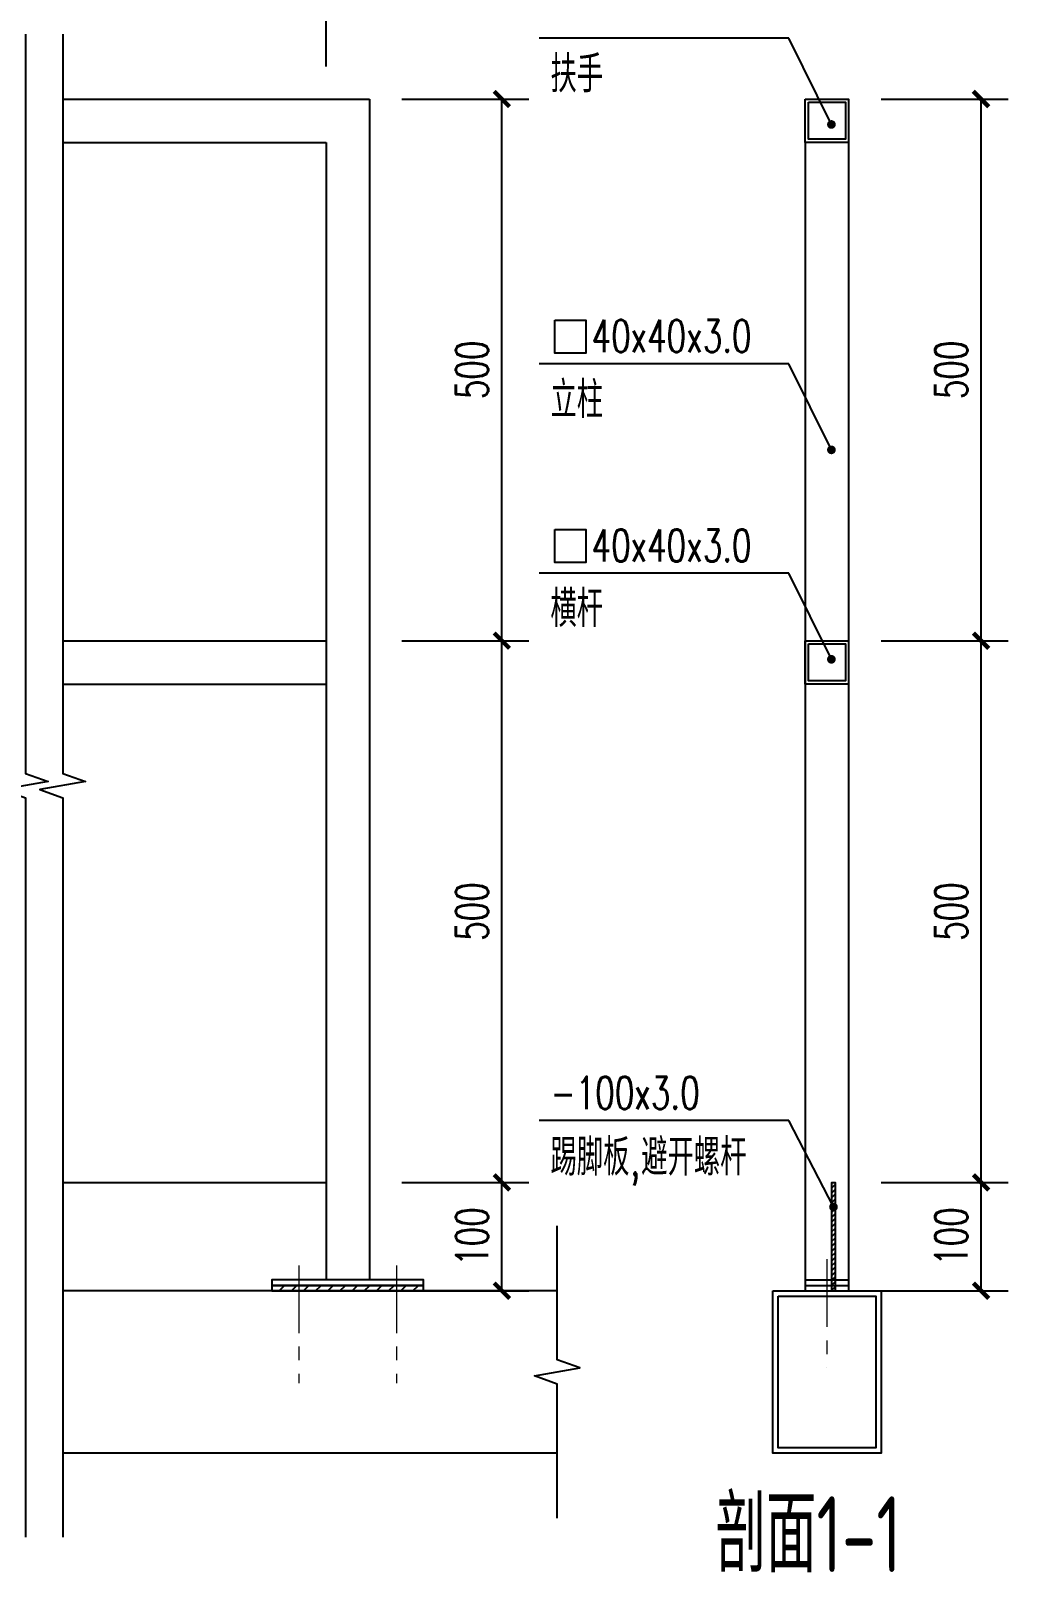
# Model space of a CAD drawing. Extents: x 498328 to 716449, y -893371 to -467753.
# Drawn here: x 594593 to 603612, y -814621 to -800395 of the extents above; entities that cross this region are included whole.
import ezdxf

# ---------------------------------------------------------------- set-up
doc = ezdxf.new("R2010")
doc.units = 0
doc.header["$LTSCALE"] = 1000
doc.header["$PDMODE"] = 35
doc.header["$PDSIZE"] = 20
doc.linetypes.add('CENTER', pattern=[2, 1.25, -0.25, 0.25, -0.25])
doc.layers.get('0').update_dxf_attribs({"linetype": 'CONTINUOUS'})
doc.layers.get('Defpoints').update_dxf_attribs({"linetype": 'CONTINUOUS'})
for name, color, linetype in [('1轮廓实线层', 7, 'CONTINUOUS'), ('AXIS', 251, 'CENTER'), ('DIM_LEAD', 3, 'CONTINUOUS'), ('DIM_SYMB', 3, 'CONTINUOUS'), ('PUB_DIM', 62, 'CONTINUOUS'), ('PUB_TEXT', 7, 'CONTINUOUS'), ('焊缝', 1, 'CONTINUOUS'), ('设备基础', 2, 'CONTINUOUS')]:
    doc.layers.add(name, color=color, linetype=linetype)
doc.styles.add('_TCH_DIM', font='SIMPLEX', dxfattribs={"bigfont": 'GBCBIG'})
doc.styles.add('_TCH_DIM_T3', font='SIMPLEX', dxfattribs={"width": 0.705882, "bigfont": 'GBCBIG'})
doc.styles.add('TSSD-REIN', font='tssdeng.shx', dxfattribs={"width": 0.7, "bigfont": 'tssdchn.shx'})
doc.dimstyles.new('_TCH_ARCH&&100', dxfattribs={"dimtxt": 297.5, "dimasz": 100, "dimexe": 250, "dimexo": 300, "dimgap": 126.25, "dimtad": 1, "dimdec": 0, "dimzin": 0, "dimdsep": 46, "dimtxsty": '_TCH_DIM_T3', "dimblk": 'ARCHTICK', "dimcen": 0.09, "dimclrt": 7, "dimadec": 0, "dimazin": 0, "dimtfac": 1, "dimtdec": 0, "dimtix": 1, "dimtmove": 2, "dimatfit": 3, "dimfxl": 0, "dimtolj": 1, "dimtzin": 0, "dimarcsym": 0})

# ---------------------------------------------------------------- blocks, each defined once
blk = doc.blocks.new('_ARCHTICK')
at = {"color": 0, "const_width": 0.4}
blk.add_lwpolyline([(-0.71, -0.71), (0.71, 0.71)], dxfattribs=at)
blk = doc.blocks.new('*D461')
at = {"layer": 'Defpoints', "color": 0, "transparency": 16777216}
for p in [(602140, -811024), (603362, -811024), (602140, -812024)]:
    blk.add_point(p, dxfattribs=at)
at = {"layer": 'PUB_DIM', "color": 0, "lineweight": -2, "transparency": 16777216}
for p, q in [((602440, -811024), (603612, -811024)), ((603362, -812024), (603362, -811024)), ((602440, -812024), (603612, -812024))]:
    blk.add_line(p, q, dxfattribs=at)
at = {"layer": 'PUB_DIM', "color": 0, "lineweight": -2, "transparency": 16777216, "xscale": 100, "yscale": 100, "zscale": 100}
for p, rotation in [((603362, -811024), 90), ((603362, -812024), 270)]:
    blk.add_blockref('_ARCHTICK', p, dxfattribs=dict(at, rotation=rotation))
at = {"layer": 'PUB_DIM', "color": 7, "transparency": 16777216, "insert": (603087, -811524), "char_height": 297.5, "attachment_point": 5, "rotation": 90, "style": '_TCH_DIM_T3'}
blk.add_mtext('\\A1;100', dxfattribs=at)
blk = doc.blocks.new('*D462')
at = {"layer": 'Defpoints', "color": 0, "transparency": 16777216}
for p in [(602140, -806024), (603362, -806024), (602140, -811024)]:
    blk.add_point(p, dxfattribs=at)
at = {"layer": 'PUB_DIM', "color": 0, "lineweight": -2, "transparency": 16777216}
for p, q in [((602440, -806024), (603612, -806024)), ((603362, -811024), (603362, -806024)), ((602440, -811024), (603612, -811024))]:
    blk.add_line(p, q, dxfattribs=at)
at = {"layer": 'PUB_DIM', "color": 0, "lineweight": -2, "transparency": 16777216, "xscale": 100, "yscale": 100, "zscale": 100}
for p, rotation in [((603362, -806024), 90), ((603362, -811024), 270)]:
    blk.add_blockref('_ARCHTICK', p, dxfattribs=dict(at, rotation=rotation))
at = {"layer": 'PUB_DIM', "color": 7, "transparency": 16777216, "insert": (603087, -808524), "char_height": 297.5, "attachment_point": 5, "rotation": 90, "style": '_TCH_DIM_T3'}
blk.add_mtext('\\A1;500', dxfattribs=at)
blk = doc.blocks.new('*D463')
at = {"layer": 'Defpoints', "color": 0, "transparency": 16777216}
for p in [(602140, -801024), (603362, -801024), (602140, -806024)]:
    blk.add_point(p, dxfattribs=at)
at = {"layer": 'PUB_DIM', "color": 0, "lineweight": -2, "transparency": 16777216}
for p, q in [((602440, -801024), (603612, -801024)), ((603362, -806024), (603362, -801024)), ((602440, -806024), (603612, -806024))]:
    blk.add_line(p, q, dxfattribs=at)
at = {"layer": 'PUB_DIM', "color": 0, "lineweight": -2, "transparency": 16777216, "xscale": 100, "yscale": 100, "zscale": 100}
for p, rotation in [((603362, -801024), 90), ((603362, -806024), 270)]:
    blk.add_blockref('_ARCHTICK', p, dxfattribs=dict(at, rotation=rotation))
at = {"layer": 'PUB_DIM', "color": 7, "transparency": 16777216, "insert": (603087, -803524), "char_height": 297.5, "attachment_point": 5, "rotation": 90, "style": '_TCH_DIM_T3'}
blk.add_mtext('\\A1;500', dxfattribs=at)
blk = doc.blocks.new('*D467')
at = {"layer": 'Defpoints', "color": 0, "transparency": 16777216}
for p in [(597317, -799743), (592317, -801024), (597317, -801024)]:
    blk.add_point(p, dxfattribs=at)
at = {"layer": 'PUB_DIM', "color": 0, "lineweight": -2, "transparency": 16777216}
for p, q in [((592317, -800724), (592317, -799493)), ((597317, -800724), (597317, -799493)), ((592317, -799743), (597317, -799743))]:
    blk.add_line(p, q, dxfattribs=at)
at = {"layer": 'PUB_DIM', "color": 0, "lineweight": -2, "transparency": 16777216, "xscale": 100, "yscale": 100, "zscale": 100, "rotation": 180}
blk.add_blockref('_ARCHTICK', (592317, -799743), dxfattribs=at)
at = {"layer": 'PUB_DIM', "color": 0, "lineweight": -2, "transparency": 16777216, "xscale": 100, "yscale": 100, "zscale": 100}
blk.add_blockref('_ARCHTICK', (597317, -799743), dxfattribs=at)
at = {"layer": 'PUB_DIM', "color": 7, "transparency": 16777216, "insert": (594817, -799468), "char_height": 297.5, "attachment_point": 5, "style": '_TCH_DIM_T3'}
blk.add_mtext('\\A1;500', dxfattribs=at)
blk = doc.blocks.new('*D468')
at = {"layer": 'Defpoints', "color": 0, "transparency": 16777216}
for p in [(597717, -811024), (598940, -811024), (597717, -812024)]:
    blk.add_point(p, dxfattribs=at)
at = {"layer": 'PUB_DIM', "color": 0, "lineweight": -2, "transparency": 16777216}
for p, q in [((598017, -811024), (599190, -811024)), ((598940, -812024), (598940, -811024)), ((598017, -812024), (599190, -812024))]:
    blk.add_line(p, q, dxfattribs=at)
at = {"layer": 'PUB_DIM', "color": 0, "lineweight": -2, "transparency": 16777216, "xscale": 100, "yscale": 100, "zscale": 100}
for p, rotation in [((598940, -811024), 90), ((598940, -812024), 270)]:
    blk.add_blockref('_ARCHTICK', p, dxfattribs=dict(at, rotation=rotation))
at = {"layer": 'PUB_DIM', "color": 7, "transparency": 16777216, "insert": (598665, -811524), "char_height": 297.5, "attachment_point": 5, "rotation": 90, "style": '_TCH_DIM_T3'}
blk.add_mtext('\\A1;100', dxfattribs=at)
blk = doc.blocks.new('*D469')
at = {"layer": 'Defpoints', "color": 0, "transparency": 16777216}
for p in [(597717, -806024), (598940, -806024), (597717, -811024)]:
    blk.add_point(p, dxfattribs=at)
at = {"layer": 'PUB_DIM', "color": 0, "lineweight": -2, "transparency": 16777216}
for p, q in [((598017, -806024), (599190, -806024)), ((598940, -811024), (598940, -806024)), ((598017, -811024), (599190, -811024))]:
    blk.add_line(p, q, dxfattribs=at)
at = {"layer": 'PUB_DIM', "color": 0, "lineweight": -2, "transparency": 16777216, "xscale": 100, "yscale": 100, "zscale": 100}
for p, rotation in [((598940, -806024), 90), ((598940, -811024), 270)]:
    blk.add_blockref('_ARCHTICK', p, dxfattribs=dict(at, rotation=rotation))
at = {"layer": 'PUB_DIM', "color": 7, "transparency": 16777216, "insert": (598665, -808524), "char_height": 297.5, "attachment_point": 5, "rotation": 90, "style": '_TCH_DIM_T3'}
blk.add_mtext('\\A1;500', dxfattribs=at)
blk = doc.blocks.new('*D470')
at = {"layer": 'Defpoints', "color": 0, "transparency": 16777216}
for p in [(597717, -801024), (598940, -801024), (597717, -806024)]:
    blk.add_point(p, dxfattribs=at)
at = {"layer": 'PUB_DIM', "color": 0, "lineweight": -2, "transparency": 16777216}
for p, q in [((598017, -801024), (599190, -801024)), ((598940, -806024), (598940, -801024)), ((598017, -806024), (599190, -806024))]:
    blk.add_line(p, q, dxfattribs=at)
at = {"layer": 'PUB_DIM', "color": 0, "lineweight": -2, "transparency": 16777216, "xscale": 100, "yscale": 100, "zscale": 100}
for p, rotation in [((598940, -801024), 90), ((598940, -806024), 270)]:
    blk.add_blockref('_ARCHTICK', p, dxfattribs=dict(at, rotation=rotation))
at = {"layer": 'PUB_DIM', "color": 7, "transparency": 16777216, "insert": (598665, -803524), "char_height": 297.5, "attachment_point": 5, "rotation": 90, "style": '_TCH_DIM_T3'}
blk.add_mtext('\\A1;500', dxfattribs=at)

msp = doc.modelspace()

# ---------------------------------------------------------------- hatches: boundary and pattern name
at = {"layer": '焊缝'}
h = msp.add_hatch(dxfattribs=at)
h.set_pattern_fill('ANSI31', color=4, scale=20, style=0)
h.set_pattern_definition([(45, (61.75, 0), (-22.4506403, 22.4506403), [])])
h.paths.add_polyline_path([(601986.3, -812024.1), (601986.3, -811024.1), (602016.3, -811024.1), (602016.3, -812024.1)])
h = msp.add_hatch(dxfattribs=at)
h.set_pattern_fill('ANSI31', color=256, scale=50, style=0)
h.set_pattern_definition([(45, (20000, 0), (-56.126601, 56.126601), [])])
h.paths.add_polyline_path([(598217.3, -811974.1), (597717.3, -811974.1), (596817.3, -811974.1), (596817.3, -812024.1), (597717.3, -812024.1), (598217.3, -812024.1)])

# ---------------------------------------------------------------- linework, layer by layer
at = {"layer": '1轮廓实线层', "color": 4}
for p, q in [((594886.9, -801024.1), (597717.3, -801024.1)), ((597717.3, -801024.1), (597717.3, -811924.1)), ((594886.9, -801424.1), (597317.3, -801424.1)), ((597317.3, -801424.1), (597317.3, -811924.1)), ((601739.6, -801424.1), (601739.6, -812024.1)), ((602139.6, -801424.1), (602139.6, -812024.1)), ((594886.9, -806024.1), (597317.3, -806024.1)), ((594886.9, -806424.1), (597317.3, -806424.1))]:
    msp.add_line(p, q, dxfattribs=at)
at = {"layer": 'AXIS', "lineweight": 20, "ltscale": 0.5}
for p, q in [((601939.6, -811733.1), (601939.6, -812733.6)), ((597067.3, -811789.7), (597067.3, -812877.8)), ((597967.3, -811789.7), (597967.3, -812877.8))]:
    msp.add_line(p, q, dxfattribs=at)
at = {"layer": 'DIM_LEAD'}
for p, q in [((601588.6, -800464), (599283.1, -800464)), ((601981.1, -801259.1), (601588.6, -800464)), ((601588.6, -803467.3), (599283.1, -803467.3)), ((601981.1, -804262.4), (601588.6, -803467.3)), ((601588.6, -805400.7), (599283.1, -805400.7)), ((601981.1, -806195.8), (601588.6, -805400.7)), ((601588.6, -810453.3), (599283.1, -810453.3)), ((602000.2, -811250.4), (601588.6, -810453.3))]:
    msp.add_line(p, q, dxfattribs=at)
at = {"layer": 'DIM_LEAD', "const_width": 40}
for points in [[(601990, -801277, 1), (601972.2, -801241.1, 1)], [(601990, -804280.4, 1), (601972.2, -804244.5, 1)], [(601990, -806213.7, 1), (601972.2, -806177.8, 1)], [(602009.4, -811268.1, 1), (601991.1, -811232.6, 1)]]:
    msp.add_lwpolyline(points, format="xyb", close=True, dxfattribs=at)
at = {"layer": 'DIM_SYMB'}
for points in [[(594543.7, -800424.1), (594543.7, -807248.2), (594753.7, -807324.6), (594333.7, -807398.7), (594543.7, -807473.2), (594543.7, -814297.3)], [(594886.9, -800424.1), (594886.9, -807248.2), (595096.9, -807324.6), (594676.9, -807398.7), (594886.9, -807473.2), (594886.9, -814297.3)], [(599450.5, -814124.1), (599450.5, -812886.6), (599240.5, -812810.1), (599660.5, -812736.1), (599450.5, -812661.6), (599450.5, -811424.1)]]:
    msp.add_lwpolyline(points, dxfattribs=at)
at = {"layer": '焊缝', "color": 2}
for p, q in [((601739.6, -801024.1), (602139.6, -801024.1)), ((601739.6, -801424.1), (601739.6, -801024.1)), ((602139.6, -801024.1), (602139.6, -801424.1)), ((602139.6, -801424.1), (601739.6, -801424.1)), ((601739.6, -806024.1), (602139.6, -806024.1)), ((601739.6, -806424.1), (601739.6, -806024.1)), ((602139.6, -806024.1), (602139.6, -806424.1)), ((602139.6, -806424.1), (601739.6, -806424.1))]:
    msp.add_line(p, q, dxfattribs=at)
at = {"layer": '焊缝'}
for p, q in [((601739.6, -811924.1), (602139.6, -811924.1)), ((601739.6, -811974.1), (602139.6, -811974.1)), ((601739.6, -812024.1), (602139.6, -812024.1))]:
    msp.add_line(p, q, dxfattribs=at)
at = {"layer": '焊缝', "color": 2}
for points in [[(601739.6, -801024.1), (602139.6, -801024.1), (602139.6, -801424.1), (601739.6, -801424.1)], [(601769.6, -801054.1), (602109.6, -801054.1), (602109.6, -801394.1), (601769.6, -801394.1)], [(601739.6, -806024.1), (602139.6, -806024.1), (602139.6, -806424.1), (601739.6, -806424.1)], [(601769.6, -806054.1), (602109.6, -806054.1), (602109.6, -806394.1), (601769.6, -806394.1)]]:
    msp.add_lwpolyline(points, close=True, dxfattribs=at)
at = {"layer": '焊缝'}
for points in [[(599428.1, -803063.9), (599713.6, -803063.9), (599713.6, -803368.8), (599428.1, -803368.8)], [(599428.1, -804997.3), (599713.6, -804997.3), (599713.6, -805302.1), (599428.1, -805302.1)]]:
    msp.add_lwpolyline(points, close=True, dxfattribs=at)
at = {"layer": '焊缝', "color": 2}
msp.add_lwpolyline([(601986.3, -812024.1), (601986.3, -811024.1), (602016.3, -811024.1), (602016.3, -812024.1), (601986.3, -812024.1)], dxfattribs=at)
at = {"layer": '焊缝'}
for points in [[(597317.3, -811924.1), (596817.3, -811924.1), (596817.3, -811974.1), (597717.3, -811974.1), (598217.3, -811974.1), (598217.3, -811924.1), (597317.3, -811924.1)], [(597317.3, -811974.1), (596817.3, -811974.1), (596817.3, -812024.1), (597717.3, -812024.1), (598217.3, -812024.1), (598217.3, -811974.1), (597317.3, -811974.1)]]:
    msp.add_lwpolyline(points, dxfattribs=at)
at = {"layer": '设备基础', "color": 0}
for p, q in [((594886.9, -811024.1), (597317.3, -811024.1)), ((599450.5, -812024.1), (594886.9, -812024.1)), ((599450.5, -813524.1), (594886.9, -813524.1))]:
    msp.add_line(p, q, dxfattribs=at)
msp.add_lwpolyline([(601439.6, -812024.1), (602439.6, -812024.1), (602439.6, -813524.1), (601439.6, -813524.1), (601439.6, -812024.1)], dxfattribs=at)
msp.add_lwpolyline([(601489.6, -812074.1), (602389.6, -812074.1), (602389.6, -813474.1), (601489.6, -813474.1)], close=True, dxfattribs=at)

# ---------------------------------------------------------------- texts
at = {"layer": 'PUB_TEXT', "color": 7, "style": '_TCH_DIM'}
for s, p in [('扶手', (599388.1, -800963.4)), ('立柱', (599388.1, -803968.7)), ('横杆', (599388.1, -805896.4)), ('踢脚板', (599388.1, -810960.4)), ('避开螺杆', (600225.4, -810960.4))]:
    msp.add_text(s, height=337.59, dxfattribs=at).set_placement(p)
at = {"layer": 'PUB_TEXT', "color": 7, "style": '_TCH_DIM', "width": 0.705882}
for s, p in [('40x40x3.0', (599768.1, -803360.7)), ('40x40x3.0', (599768.1, -805294)), ('-100x3.0', (599388.1, -810346.6)), (',', (600125.4, -810960.4))]:
    msp.add_text(s, height=297.5, dxfattribs=at).set_placement(p)
at = {"layer": 'PUB_TEXT', "lineweight": 15, "style": 'TSSD-REIN', "width": 0.7}
msp.add_text('剖面1-1', height=700, dxfattribs=at).set_placement((600912.5, -814621.5))

# ---------------------------------------------------------------- dimensions: what is measured, and where the dimension line sits
at = {"layer": 'PUB_DIM'}
for p1, p2, distance, text, picture, middle in [((592317.3, -801024.1), (597317.3, -801024.1), 1280.7, '500', '*D467', (594817.3, -799468.4)), ((597717.3, -806024.1), (597717.3, -801024.1), -1222.7, '500', '*D470', (598665, -803524.1)), ((602139.6, -806024.1), (602139.6, -801024.1), -1222.7, '500', '*D463', (603087.3, -803524.1)), ((597717.3, -811024.1), (597717.3, -806024.1), -1222.7, '500', '*D469', (598665, -808524.1)), ((602139.6, -811024.1), (602139.6, -806024.1), -1222.7, '500', '*D462', (603087.3, -808524.1)), ((597717.3, -812024.1), (597717.3, -811024.1), -1222.7, '100', '*D468', (598665, -811524.1)), ((602139.6, -812024.1), (602139.6, -811024.1), -1222.7, '100', '*D461', (603087.3, -811524.1))]:
    dim = msp.add_aligned_dim(p1=p1, p2=p2, distance=distance, text=text, dimstyle='_TCH_ARCH&&100', dxfattribs=at)
    dim.commit()
    dim.dimension.update_dxf_attribs({"geometry": picture, "text_midpoint": middle})

doc.saveas('drawing.dxf')
